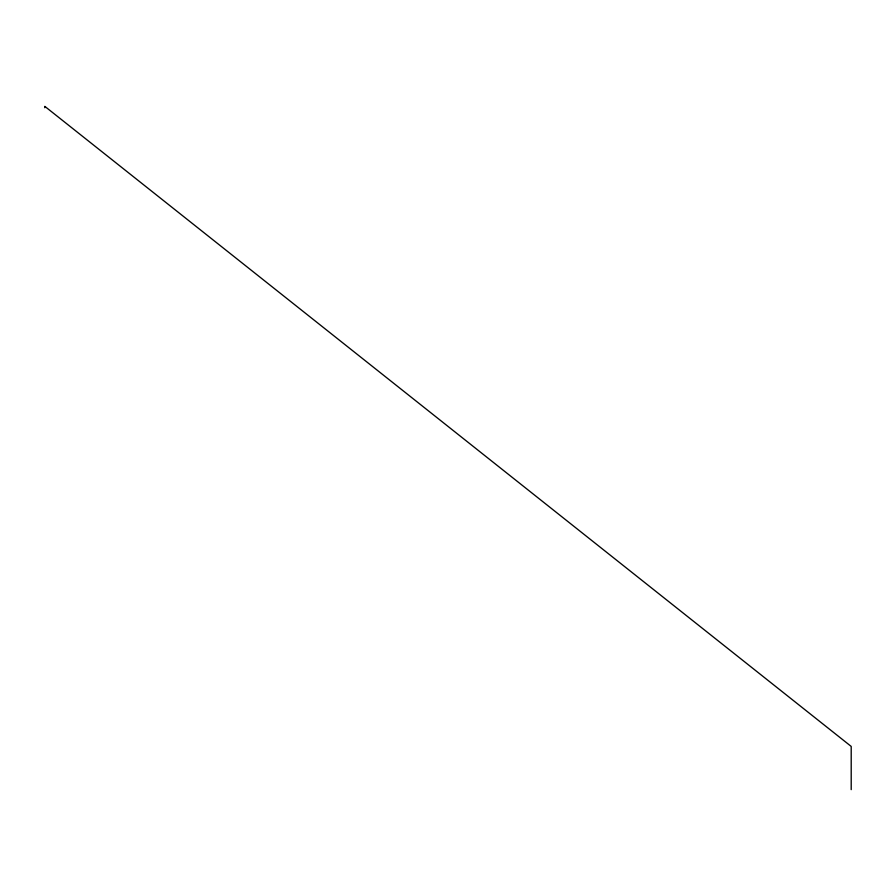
<?xml version="1.0" encoding="UTF-8"?>
<svg xmlns="http://www.w3.org/2000/svg" width="896" height="896" viewBox="0 0 896 896"><rect width="100%" height="100%" fill="white"/><g stroke="black" fill="none" stroke-linecap="round" stroke-linejoin="round"><path stroke-width="1.34" d="M851.2 789.645L851.2 746.424L44.8 106.355L44.8 107.733"/></g></svg>
